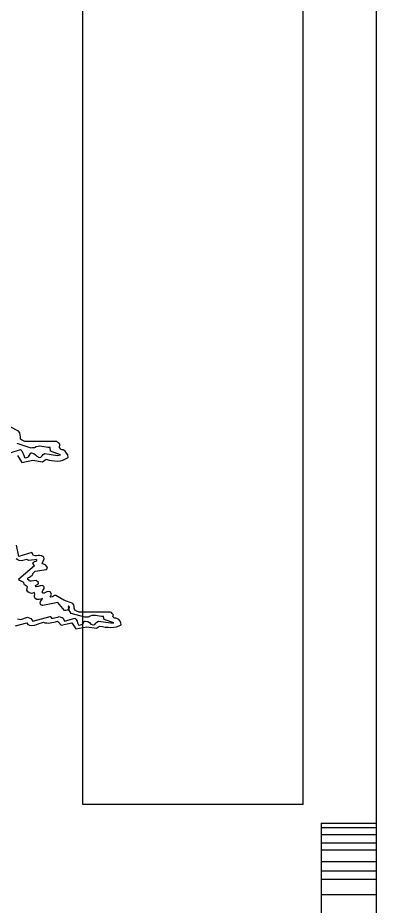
# Model space of a CAD drawing. Header units: millimetres. Extents: x 156.6 to 189.1, y 206.7 to 239.3.
# Drawn here: x 163.628 to 164.604, y 209.96 to 212.375 of the extents above; entities that cross this region are included whole.
import ezdxf

# ---------------------------------------------------------------- set-up
doc = ezdxf.new("R2010")
doc.units = ezdxf.units.MM
doc.header["$LTSCALE"] = 0.02
doc.layers.add('7', color=7, linetype='Continuous')
doc.layers.add('VENTANAS', color=153, linetype='Continuous')

msp = doc.modelspace()

# ---------------------------------------------------------------- linework, layer by layer
for p, q in [((164.6035, 214.3096), (164.6035, 207.7458)), ((164.4535, 210.1858), (164.6035, 210.1858)), ((164.4535, 210.1858), (164.4535, 207.7458)), ((164.4535, 210.1737), (164.6035, 210.1737)), ((164.4535, 210.1545), (164.6035, 210.1545)), ((164.4535, 210.1322), (164.6035, 210.1322)), ((164.4535, 210.1131), (164.6035, 210.1131)), ((164.4535, 210.0812), (164.6035, 210.0812)), ((164.4535, 210.0557), (164.6035, 210.0557)), ((164.4535, 210.0334), (164.6035, 210.0334)), ((164.4535, 209.9919), (164.6035, 209.9919))]:
    msp.add_line(p, q)
at = {"layer": '7', "linetype": 'Continuous'}
for points in [[(163.6277, 211.1846), (163.6397, 211.1656), (163.6696, 211.1726), (163.6955, 211.1676), (163.7055, 211.1746), (163.7135, 211.1726), (163.7205, 211.1716), (163.7285, 211.1706), (163.7364, 211.1696), (163.7444, 211.1706), (163.7514, 211.1726), (163.7584, 211.1756), (163.7654, 211.1796), (163.7644, 211.1865), (163.7614, 211.1915), (163.7574, 211.1965), (163.7524, 211.2005), (163.7494, 211.2005), (163.7464, 211.2015), (163.7444, 211.2025), (163.7434, 211.2045), (163.7424, 211.2055), (163.7424, 211.2075), (163.7424, 211.2105), (163.7434, 211.2135), (163.7424, 211.2165), (163.7404, 211.2185), (163.7375, 211.2205), (163.7344, 211.2225), (163.7235, 211.2225), (163.7125, 211.2225), (163.7025, 211.2225), (163.6916, 211.2225), (163.6806, 211.2225), (163.6696, 211.2225), (163.6587, 211.2225), (163.6477, 211.2225), (163.6437, 211.2245), (163.6407, 211.2265), (163.6387, 211.2274), (163.6357, 211.2294), (163.6357, 211.2354), (163.6347, 211.2414), (163.6337, 211.2464), (163.6307, 211.2514), (163.6058, 211.2633)], [(163.6078, 211.1925), (163.6357, 211.2015), (163.6397, 211.1975), (163.6427, 211.1915), (163.6447, 211.1856), (163.6467, 211.1796), (163.6497, 211.1786), (163.6527, 211.1796), (163.6557, 211.1806), (163.6577, 211.1816), (163.6627, 211.1905), (163.6627, 211.1915), (163.6636, 211.1915), (163.6647, 211.1925), (163.6656, 211.1925), (163.6726, 211.1905), (163.6766, 211.1865), (163.6806, 211.1826), (163.6866, 211.1796), (163.6916, 211.1806), (163.6946, 211.1836), (163.6975, 211.1876), (163.7025, 211.1905), (163.7364, 211.1846), (163.7444, 211.1865), (163.7175, 211.1965), (163.7165, 211.2065), (163.7105, 211.2065), (163.7055, 211.2075), (163.6995, 211.2085), (163.6936, 211.2095), (163.6886, 211.2105), (163.6836, 211.2095), (163.6786, 211.2085), (163.6736, 211.2055), (163.6706, 211.2055), (163.6686, 211.2055), (163.6666, 211.2055), (163.6647, 211.2045), (163.6267, 211.2175)], [(163.6227, 210.7218), (163.6527, 210.7299), (163.6557, 210.7258), (163.6607, 210.7238), (163.6666, 210.7229), (163.6736, 210.7238), (163.6806, 210.7258), (163.6866, 210.7278), (163.6926, 210.7299), (163.6986, 210.7318), (163.7025, 210.7299), (163.7075, 210.7299), (163.7115, 210.7288), (163.7165, 210.7299), (163.7215, 210.7308), (163.7265, 210.7318), (163.7315, 210.7328), (163.7364, 210.7348), (163.7364, 210.7348), (163.7375, 210.7338), (163.7384, 210.7328), (163.7394, 210.7318), (163.7464, 210.7238), (163.7753, 210.7299), (163.7863, 210.7139), (163.8162, 210.7189), (163.8422, 210.7159), (163.8511, 210.7209), (163.8591, 210.7198), (163.8661, 210.7179), (163.8741, 210.7179), (163.882, 210.7169), (163.89, 210.7179), (163.897, 210.7189), (163.904, 210.7218), (163.9099, 210.7249), (163.909, 210.7299), (163.907, 210.7348), (163.903, 210.7388), (163.898, 210.7418), (163.895, 210.7428), (163.892, 210.7428), (163.89, 210.7438), (163.889, 210.7458), (163.887, 210.7468), (163.887, 210.7478), (163.888, 210.7498), (163.889, 210.7518), (163.887, 210.7538), (163.885, 210.7558), (163.883, 210.7578), (163.88, 210.7587), (163.8691, 210.7587), (163.8591, 210.7587), (163.8481, 210.7587), (163.8382, 210.7587), (163.8272, 210.7587), (163.8162, 210.7587), (163.8063, 210.7587), (163.7953, 210.7587), (163.7913, 210.7607), (163.7883, 210.7618), (163.7863, 210.7637), (163.7833, 210.7647), (163.7823, 210.7697), (163.7823, 210.7747), (163.7813, 210.7787), (163.7783, 210.7827), (163.7534, 210.7917), (163.7324, 210.8046), (163.7285, 210.8046), (163.7255, 210.8026), (163.7225, 210.8006), (163.7185, 210.7996), (163.7165, 210.8016), (163.7175, 210.8036), (163.7195, 210.8056), (163.7205, 210.8076), (163.7165, 210.8146), (163.7115, 210.8156), (163.7075, 210.8146), (163.7035, 210.8126), (163.7005, 210.8106), (163.7005, 210.8106), (163.6995, 210.8106), (163.6975, 210.8106), (163.6966, 210.8116), (163.6946, 210.8146), (163.6966, 210.8176), (163.6986, 210.8206), (163.7005, 210.8236), (163.7005, 210.8256), (163.7005, 210.8266), (163.6995, 210.8286), (163.6986, 210.8296), (163.6946, 210.8315), (163.6896, 210.8306), (163.6836, 210.8286), (163.6786, 210.8276), (163.6776, 210.8276), (163.6776, 210.8286), (163.6766, 210.8306), (163.6766, 210.8315), (163.6836, 210.8355), (163.6836, 210.8365), (163.6846, 210.8375), (163.6846, 210.8385), (163.6846, 210.8395), (163.6786, 210.8455), (163.6647, 210.8435), (163.6627, 210.8435), (163.6607, 210.8445), (163.6587, 210.8465), (163.6557, 210.8475), (163.6557, 210.8485), (163.6557, 210.8495), (163.6557, 210.8505), (163.6557, 210.8515), (163.6577, 210.8535), (163.6607, 210.8545), (163.6636, 210.8565), (163.6666, 210.8585), (163.6676, 210.8585), (163.6686, 210.8605), (163.6696, 210.8615), (163.6696, 210.8645), (163.6756, 210.8704), (163.7065, 210.8754), (163.7095, 210.8784), (163.7085, 210.8814), (163.7065, 210.8844), (163.7045, 210.8864), (163.6946, 210.8914), (163.7005, 210.9043), (163.6995, 210.9083), (163.6966, 210.9103), (163.6926, 210.9123), (163.6876, 210.9133), (163.6836, 210.9133), (163.6796, 210.9123), (163.6746, 210.9123), (163.6716, 210.9133), (163.6666, 210.9213), (163.6317, 210.9103), (163.6247, 210.9412)], [(163.6277, 210.7408), (163.6367, 210.7388), (163.6547, 210.7458), (163.6636, 210.7418), (163.6696, 210.7348), (163.7165, 210.7468), (163.7185, 210.7468), (163.7195, 210.7458), (163.7195, 210.7438), (163.7205, 210.7428), (163.7245, 210.7428), (163.7285, 210.7438), (163.7324, 210.7448), (163.7375, 210.7458), (163.7414, 210.7468), (163.7454, 210.7458), (163.7494, 210.7448), (163.7524, 210.7428), (163.7554, 210.7348), (163.7833, 210.7428), (163.7873, 210.7388), (163.7903, 210.7348), (163.7913, 210.7299), (163.7933, 210.7249), (163.7963, 210.7238), (163.7993, 210.7249), (163.8022, 210.7258), (163.8052, 210.7268), (163.8092, 210.7348), (163.8092, 210.7348), (163.8102, 210.7348), (163.8112, 210.7348), (163.8122, 210.7348), (163.8192, 210.7338), (163.8232, 210.7308), (163.8272, 210.7268), (163.8332, 210.7249), (163.8382, 210.7258), (163.8411, 210.7288), (163.8431, 210.7318), (163.8481, 210.7348), (163.882, 210.7299), (163.89, 210.7299), (163.8631, 210.7388), (163.8621, 210.7468), (163.8561, 210.7468), (163.8511, 210.7478), (163.8451, 210.7488), (163.8402, 210.7498), (163.8352, 210.7498), (163.8302, 210.7498), (163.8252, 210.7478), (163.8202, 210.7458), (163.8172, 210.7458), (163.8152, 210.7458), (163.8132, 210.7458), (163.8112, 210.7458), (163.7733, 210.7558), (163.7713, 210.7598), (163.7683, 210.7637), (163.7683, 210.7677), (163.7694, 210.7727), (163.7683, 210.7737), (163.7674, 210.7757), (163.7663, 210.7757), (163.7654, 210.7747), (163.7674, 210.7687), (163.7654, 210.7667), (163.7634, 210.7647), (163.7594, 210.7637), (163.7554, 210.7637), (163.7375, 210.7857), (163.6966, 210.7767), (163.6955, 210.7767), (163.6946, 210.7777), (163.6926, 210.7777), (163.6916, 210.7787), (163.6896, 210.7827), (163.6906, 210.7877), (163.6926, 210.7917), (163.6955, 210.7957), (163.6916, 210.7946), (163.6866, 210.7937), (163.6806, 210.7937), (163.6756, 210.7957), (163.6736, 210.7996), (163.6736, 210.8036), (163.6746, 210.8086), (163.6736, 210.8126), (163.6726, 210.8116), (163.6716, 210.8116), (163.6696, 210.8106), (163.6666, 210.8096), (163.6627, 210.8106), (163.6587, 210.8126), (163.6557, 210.8146), (163.6527, 210.8186), (163.6547, 210.8276), (163.6527, 210.8296), (163.6497, 210.8315), (163.6467, 210.8335), (163.6457, 210.8355), (163.6447, 210.8395), (163.6417, 210.8415), (163.6377, 210.8435), (163.6337, 210.8455), (163.6327, 210.8455), (163.6327, 210.8465), (163.6317, 210.8485), (163.6317, 210.8495), (163.6736, 210.8854), (163.6696, 210.8914), (163.6716, 210.8944), (163.6736, 210.8964), (163.6776, 210.8973), (163.6806, 210.8994), (163.6806, 210.9004), (163.6806, 210.9014), (163.6806, 210.9023), (163.6806, 210.9023), (163.6736, 210.9014), (163.6656, 210.9004), (163.6587, 210.8994), (163.6527, 210.9023), (163.6387, 210.8984), (163.6327, 210.8994), (163.6287, 210.9014), (163.6238, 210.9043)]]:
    msp.add_lwpolyline(points, dxfattribs=at)
at = {"layer": 'VENTANAS'}
for p, q in [((163.8051, 210.2358), (163.8051, 213.2458)), ((164.4051, 210.2358), (164.4051, 213.2458)), ((164.4051, 210.2358), (163.8051, 210.2358))]:
    msp.add_line(p, q, dxfattribs=at)

doc.saveas('drawing.dxf')
